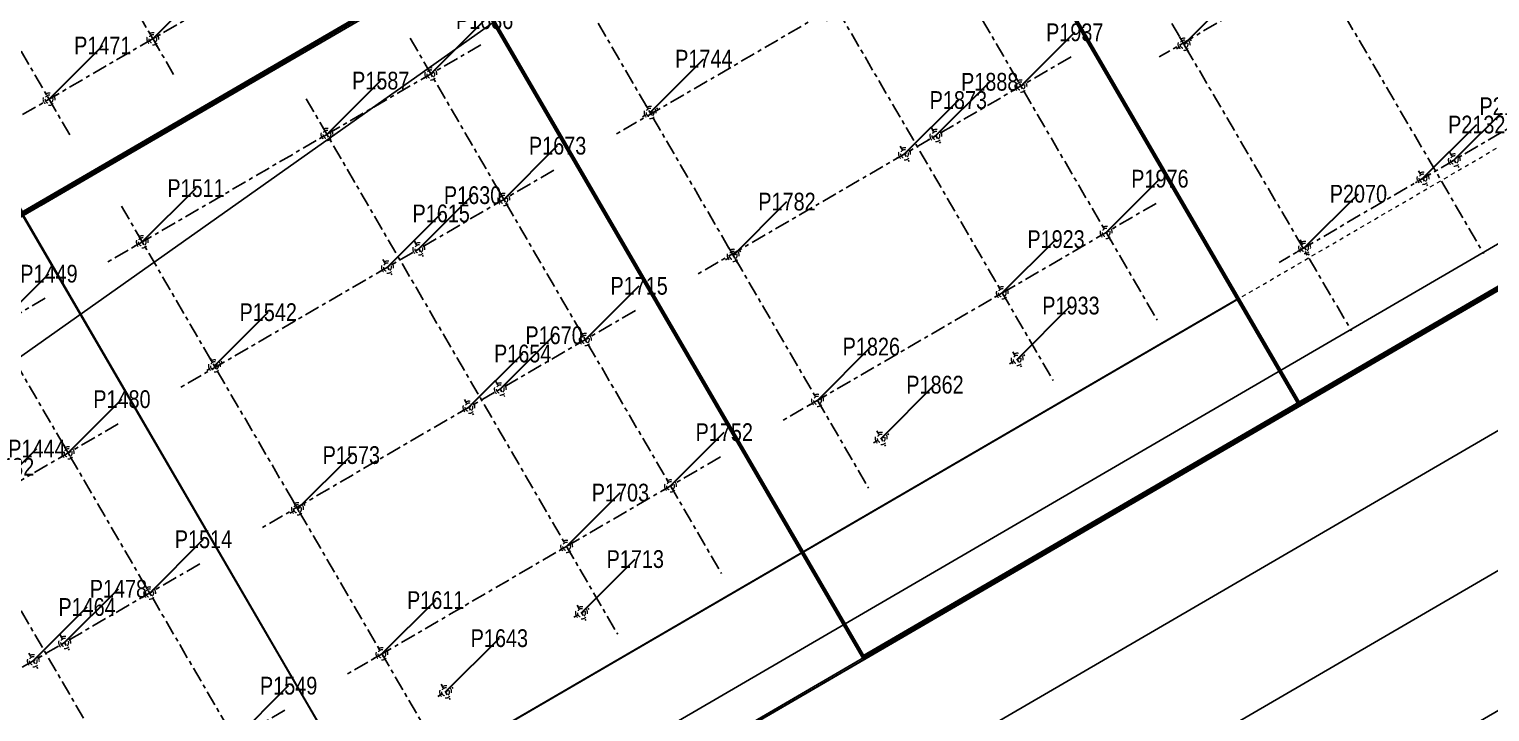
# Model space of a CAD drawing. Header units: millimetres. Extents: x 0 to 571985, y 0 to 2066666.
# Drawn here: x 568634.74 to 568670.96, y 2064330.87 to 2064347.8 of the extents above; entities that cross this region are included whole.
import ezdxf
from ezdxf.enums import TextEntityAlignment as Align
from ezdxf.xclip import XClip

# ---------------------------------------------------------------- set-up
doc = ezdxf.new("R2010")
doc.units = ezdxf.units.MM
for name, pattern in [('ACAD_ISO10W100', [18.5, 12, -3, 0.5, -3]), ('CENTER', [3, 1.5, -0.5, 0.5, -0.5]), ('CENTER2', [1.125, 0.75, -0.125, 0.125, -0.125]), ('HIDDEN', [0.75, 0.5, -0.25]), ('Xref Grid (A1)$0$CENTER2', [1.125, 0.75, -0.125, 0.125, -0.125])]:
    doc.linetypes.add(name, pattern=pattern)
for name, color, linetype in [('01.AXIS', 160, 'CENTER2'), ('BoThamCo', 94, 'Continuous'), ('CDC.01.AXIS', 160, 'CENTER2'), ('ChiaLo', 128, 'CENTER'), ('datOBt', 42, 'Continuous'), ('datoHonHop', 42, 'Continuous'), ('datOlienke', 42, 'Continuous'), ('LogDg', 7, 'Continuous'), ('loKBT', 42, 'Continuous'), ('LoLK', 6, 'Continuous'), ('RANHGIOI', 2, 'HIDDEN'), ('TimDg', 222, 'Continuous'), ('ViaHeS', 32, 'Continuous'), ('Xref Grid (A1)$0$01.AXIS', 160, 'Xref Grid (A1)$0$CENTER2')]:
    doc.layers.add(name, color=color, linetype=linetype)
for name, color, linetype, lineweight in [('A-NET THAY', 125, 'Continuous', 18), ('boDnv', 54, 'Continuous', 25), ('E- RANH GIOI', 1, 'CENTER', 13), ('E- THAY', 9, 'Continuous', 20), ('kata_text', 254, 'Continuous', 30), ('LD-THAY', 9, 'Continuous', 13)]:
    doc.layers.add(name, color=color, linetype=linetype, lineweight=lineweight)
doc.layers.add('KCS_Plotter', color=11, linetype='Continuous', plot=False)
doc.styles.add('kata_dim', font='vnrms.shx', dxfattribs={"width": 0.66, "oblique": 7})
doc.styles.add('kata_text', font='arial.ttf', dxfattribs={"width": 0.8})
doc.styles.add('rms', font='romans.shx', dxfattribs={"width": 0.7, "bigfont": 'vns.shx'})
doc.linetypes.add('ADL', pattern='A,0.125,-0.15,["++",rms,S=0.5,R=0,X=0,Y=-0.2245],-1.35,1.125', length=2.75)
doc.dimstyles.new('kata_dim_iso', dxfattribs={"dimtxt": 2.5, "dimasz": 1.5, "dimexe": 1.5, "dimexo": 2.5, "dimtad": 1, "dimdec": 0, "dimzin": 0, "dimdsep": 46, "dimtxsty": 'kata_dim', "dimblk": 'kata_block_ArchTick', "dimcen": 0.09, "dimdle": 1.2, "dimclrd": 8, "dimclre": 8, "dimclrt": 3, "dimadec": 0, "dimazin": 0, "dimtfac": 1, "dimtdec": 0, "dimtix": 1, "dimtofl": 0, "dimtmove": 0, "dimatfit": 3, "dimfxl": 3.75, "dimfxlon": 1, "dimtolj": 1, "dimtzin": 0, "dimarcsym": 0})

# ---------------------------------------------------------------- blocks, each defined once
blk = doc.blocks.new('NEN')
at = {"layer": 'boDnv', "color": 10, "linetype": 'ADL', "ltscale": 0.25}
for points in [[(9.135359026608057, -145.2125740915071), (3.992611098452471, -143.3445766749792), (-37.43428030260839, -28.80586730875075), (-34.86410555709153, -22.83283080765978), (-8.04750639386475, -11.14387365942821), (-2.559041563072242, -13.50553907058202), (37.28898644424044, -123.6789444207679), (34.9153011807939, -130.2138918824494)], [(79.62687340052798, -120.3978734593838), (85.35573884751648, -122.1077631192748), (98.44038573477883, -148.2693321285769), (96.58161735674366, -154.4970052819699), (27.1117276182631, -194.9143496286124), (21.96897969022393, -193.0463522120845), (11.82465383468661, -164.9989184890874), (14.19833909813315, -158.4639710285701)]]:
    blk.add_lwpolyline(points, close=True, dxfattribs=at)
blk.add_lwpolyline([(122.206887968001, -155.7853318839334), (32.17470769013744, -208.1657465659082), (29.80102242680732, -214.700694027124), (39.52373387815896, -241.5824315543287, 0.2565942734311474), (53.26225807424635, -253.6661094794981, -0.08517264572798773), (69.5366547225276, -260.336405075388, 0.2651954711207503), (88.3517745488789, -261.0980715572368, 0.0120879282705957), (129.9226126044523, -238.270446768729), (165.5297798255924, -217.58197688777), (130.9728518782649, -158.1056444591377)], format="xyb", close=True, dxfattribs=at)
at = {"layer": 'BoThamCo'}
blk.add_lwpolyline([(-54.31267545348965, -43.14741630642675), (-17.61476345011033, -144.6112562210765, 1), (-14.3234282459598, -143.4208308451343), (-51.02134024910629, -41.95699093048461, 1)], format="xyb", close=True, dxfattribs=at)
at = {"layer": 'ChiaLo', "ltscale": 5}
for points in [[(22.48262376349885, -138.6041112015955), (-21.83819383813534, -16.06416010949761)], [(-12.20696787384804, -101.495464917738), (25.40829160262365, -87.89060348737985)], [(-10.16623865929432, -107.1377538391389), (27.44902081717737, -93.53289240878075)], [(-8.1255094447406, -112.7800427605398), (29.48975003173109, -99.17518133018166)], [(-6.08478023018688, -118.4223316819407), (31.53047924628481, -104.8174702515826)], [(-4.044051015633158, -124.0646206033416), (33.57120846083853, -110.4597591729835)], [(-2.003321801079437, -129.7069095247425), (35.61193767539226, -116.1020480943844)], [(86.08819293766282, -161.7589738371316), (65.97300776024349, -127.1847157066222)], [(75.28373727202415, -168.0449692052789), (55.1685520944884, -133.4707110745367)], [(15.97437321080361, -179.4123524001334), (92.78416041773744, -134.7246808013879)], [(64.47928160626907, -174.3309645731933), (44.36409642873332, -139.7567064424511)]]:
    blk.add_lwpolyline(points, dxfattribs=at)
at = {"layer": 'datOBt'}
blk.add_lwpolyline([(79.49811875342857, -119.315852370346), (86.05649714812171, -121.2733260635287), (99.51182368712034, -148.1760355385486), (97.42663754918613, -155.1623055255041), (27.21014339686371, -196.0140217675362), (21.18775345175527, -193.8265124794561), (10.76099296950269, -164.9981923194136), (13.3821675570216, -157.7818867384922)], close=True, dxfattribs=at)
at = {"layer": 'datoHonHop', "linetype": 'ByBlock'}
blk.add_lwpolyline([(122.0621834809426, -154.7125903572887), (31.35853614902589, -207.4836622758303), (28.7373615616234, -214.6999678574502), (38.58335239125881, -241.9225530901458, 0.2565942734314264), (53.04495680821128, -254.6422140640207, -0.08517264572806575), (69.00638704153243, -261.1842353569809, 0.2651954711210331), (88.81177633244079, -261.9859895484988, 0.01208792827058047), (130.4249903697055, -239.1350950098131), (166.8968058320461, -217.9442473636009), (131.6293230104493, -157.2449706394691)], format="xyb", close=True, dxfattribs=at)
at = {"layer": 'datOlienke'}
blk.add_lwpolyline([(9.233774805208668, -146.3122462304309), (3.211384859983809, -144.1247369425837), (-38.50920975196641, -28.77398531138897), (-35.62631696776953, -22.0741981244646), (-8.050070708966814, -10.05412209359929), (-1.765962567180395, -12.75814977637492), (38.35264730942436, -123.6796705904417), (35.73147272190545, -130.8959761725273)], close=True, dxfattribs=at)
at = {"layer": 'LogDg'}
for points in [[(34.29627934622113, -348.7657205443829, -0.1246657798812408), (14.11354708799627, -339.7707537985407, 0.2629367667164581), (-5.331122650881298, -336.7708804975264, -0.0093448861816334), (-40.95930880331434, -349.4731436853763), (-145.8680723966099, -384.6800095464569, 0.4052568048599447), (-155.4559765766608, -403.2345153645147), (-146.5573141133646, -432.719750760356), (-158.0455204886384, -436.1868986212648), (-166.5718085390981, -407.9355056444183, 0.4232274080272537), (-185.7044202957768, -398.0488694803789), (-272.0773986236891, -427.0352168343961, 0.4065199173239304), (-277.1808489316609, -436.9641538935248), (-262.9472513485234, -483.3972716603894), (-271.5520452110795, -486.0349832554348), (-285.5926128193969, -440.2315716135781, 0.4219492915589893), (-295.7865738342516, -434.9918996153865), (-422.2600438954541, -477.4357750662602, 0.3468311455305138), (-427.6835616462631, -485.7262348234653), (-426.6624605812831, -497.249087563483, 0.1098508434369424), (-417.2095136656426, -527.045369184576), (-422.3983479177114, -530.0580090736039, -0.1098508434394714), (-432.6390404097037, -497.7787039845716), (-433.1943761169678, -491.5118888805155, 0.4849671442629072), (-443.7084045754746, -484.633739579469), (-484.1993264361518, -498.2222941075452, 0.367009995740145), (-492.2282128072111, -511.5103090975899), (-484.4021833750885, -560.0116658185143), (-490.3255680758739, -560.9674449162558), (-497.4328573270468, -516.9204381546006, 0.4575121343061496), (-512.8890439668903, -507.3876917762682), (-525.337411860819, -511.3137803694699, 0.375227047875502), (-533.5537957799388, -524.7953446214087, 0.0494446077986198), (-523.248268238618, -562.1180552095175), (-518.4038580228807, -576.5773649825715), (-525.5153387702303, -578.9599773285445), (-530.3067144589731, -564.6589618825819, -0.0442762420745262), (-540.2209701162064, -530.0359311103821, 0.4483491219588146), (-555.6135538989911, -520.8625440734904), (-568.8527564661345, -525.0380538604222), (-576.0715773432748, -502.1494878225494), (-552.3905954875518, -494.6807470584754, 0.3333358165575122), (-544.0028458365705, -482.9756999663077), (-545.8647843094077, -397.3050282343756, 0.120558977139746), (-569.9983498048969, -307.1979523275513), (-621.9793475940824, -219.7121832445264, 0.3349428730565918), (-635.3588319061091, -214.2393422403838), (-686.9309797416208, -227.8546354575083), (-689.8026436100481, -216.9773174913134), (-647.9573339804774, -205.9299559935462, 0.4981914510303347), (-640.7040659333579, -188.1978519575205), (-654.3784512504935, -165.183401154587, -0.1449785006445813), (-668.8526898410637, -108.0611985353753), (-659.8453048655065, 118.2304685944691, 0.4280877767542854), (-671.9240427541081, 130.7074180594645), (-689.2219819126185, 130.5802273314912), (-689.3047002640087, 141.8299232246354), (-670.3440260862699, 141.9693399455864, 0.4004741393392213), (-658.4417540146969, 153.4917417173274), (-657.8282681736164, 168.9042875436135), (-656.0597735294141, 189.3737533113454), (-648.587609265931, 188.7281828494743), (-650.3411241833819, 168.4321001374628), (-650.8885904261842, 154.6781583337579, 0.4253445715659649), (-638.9212427333696, 142.2009068296757), (-621.6126933796331, 142.3281755745411, 0.4026509643918764), (-609.707179718418, 153.940497081494), (-609.3868622465525, 163.8585706413724, -0.0198665913619288), (-608.2266326659592, 179.9420845555142), (-606.8004730622051, 192.6519990905654), (-600.8378922767006, 191.9829472396523), (-602.2640518801054, 179.273032707395, 0.0198665913736632), (-603.3899889622116, 163.6648935673293), (-603.6762275611982, 154.8020130237564, 0.425871475322759), (-591.5942480823724, 142.4149832946714), (-548.3623351545539, 142.7328650054988), (-548.2796168022323, 131.4831691095605), (-592.8866742029786, 131.1551760395523, 0.4017886036268251), (-604.7909849073039, 119.5784634037409), (-607.7538210147759, 35.57125063450076, -0.0059835578369214), (-607.9831587348599, 30.71819142554887, 0.4624623566101164), (-599.1770736501785, 22.28710818546824), (-555.3773518754169, 26.8008734814357), (-554.7622814135393, 20.83248271560296), (-603.2421368046198, 15.83640785655007, 0.3556126631572654), (-610.3809183033882, 8.688677939586341), (-613.7935364348814, -24.83777977363206, 0.4753476817702466), (-605.0145670375787, -33.60575856361538), (-508.267539359862, -23.63552683126181, 0.01607196613374), (-476.8057064540917, -19.36752837034874, 0.3739200414703855), (-470.1383224737365, -11.25904120551422), (-470.7045836194884, 9.3479020036757), (-464.7068476536078, 9.512714649550617), (-464.2352970461361, -7.647595000453293, 0.461916293586825), (-454.7466747702565, -15.28755263634957), (-421.5812160966452, -8.993303748546168, 0.0205674290828889), (-382.014764922671, 0.2159196452703327), (-299.7637433090713, 22.96281221555546, 0.4150041201205401), (-292.7982491637813, 35.29251482058316), (-296.9693465661258, 50.21799815748818), (-285.4121637544595, 53.44778536865488), (-281.2178257950582, 38.43914009141736, 0.4134234463224298), (-268.9213485846994, 31.49241617135704), (-169.9684402433923, 58.85829116543755, 0.4277016234696195), (-164.4960537843872, 69.0522719186265), (-169.6234711797442, 84.75361699960195), (-163.9198864111677, 86.61617460963316), (-158.4792555337772, 69.95569697231986, 0.4008529283221588), (-148.7420826226007, 64.72853650641628), (-123.8969600369455, 71.59956769063137, 0.437327107829602), (-113.7947357149096, 91.17323218542151), (-114.4623362950515, 93.01311536249705), (-128.5505432080245, 136.1544828796759), (-105.7362041493179, 143.6047133123502), (-91.76882965897676, 100.8333627805114), (-90.90998701797798, 98.46642336063087, 0.4297542289755008), (-70.9566198461689, 89.77177607244812, 0.0010786648149026), (-63.93359856237657, 92.7659228274133, 0.0014744002071299), (-62.34210456162691, 93.45405392465182), (-47.53430226258934, 99.90855494141579, 0.3865360149271803), (-43.12613018171396, 109.7255658265203), (-48.30147215083707, 125.5736670994665), (-42.59788739378564, 127.436224706471), (-38.07614002469927, 113.5895821715239, 0.4424435993488592), (-27.27475273516029, 108.7393915755674), (111.6174999594223, 169.2804609455634, 0.4142135623479493), (115.7544930960285, 179.8106692906003), (109.3612778938841, 194.4778707604855), (114.8614784494275, 196.8753264623228), (121.2546936593717, 182.208124975441, 0.4142135623999442), (131.7849020048743, 178.0711318387184), (252.9700206073467, 230.8939245406073), (276.8715140144341, 241.3122303965501), (291.5789559965488, 249.056852357462, 0.4198373500683886), (295.2671894438099, 261.3654298323672), (290.9500380031532, 269.1961866004858), (301.4588235805277, 274.9897542137187), (306.0577889792621, 266.6478232163936, 0.4087170928909804), (318.1356007927097, 263.0311074645724), (326.5464246325428, 267.46393470373), (332.1477299416438, 256.8363087414764), (324.2328080678126, 252.6557133654132, 0.4194662506733147), (320.5546221035765, 240.3524347804487), (397.0924474310596, 101.5226758436766, 0.4336425714191151), (408.4134911808651, 98.64864840358496), (440.7865088158287, 119.3860591554549), (444.0228988390882, 114.3337547695264), (410.4277472221293, 92.81347308959812, 0.3950478591356143), (407.7370768684195, 82.21468883147463), (451.0561694777571, 3.639433299656957, -0.0055762461036101), (472.2193723085802, -35.78139715944417, 0.4220170457770137), (490.0658942151349, -41.11815114459023), (502.9949658159167, -33.91820207051933), (514.6716208813014, -54.88617113046348), (500.2954070724081, -62.89200561633334, 0.4041933322591431), (495.0522026685067, -80.18092904845253), (502.5021754556801, -94.71098336251453), (491.8239669348113, -100.1860050775576), (485.0945875765756, -87.06136014754884, 0.4245561171500276), (467.1920202277834, -81.64036487252451), (316.1644024878042, -165.9130056535359), (307.2109560912941, -171.1151354645845, 0.3960005967415532), (304.0749832683941, -181.6108752004802), (326.1471909089014, -225.7422597403638), (318.0978215954965, -229.7681327713653), (296.726359265158, -187.0378251534421, 0.4326641440641966), (285.5523421983235, -183.6991930285003), (178.0715809733374, -246.1476455426309, 0.3897719342424495), (174.8600444270996, -256.4881370894145), (194.0999455555575, -297.1258275085129), (188.6770265548257, -299.6933067212813), (170.2313283190597, -260.7330974426586, 0.4390850403021555), (158.9817475291202, -257.239217129536), (145.4963118317537, -265.0745225476567, -0.0134524192283531), (97.70133368717507, -291.150503329467, 0.262925858503226), (86.85306584485807, -307.5633501864504, -0.1620678458419849), (76.01520611695014, -333.8417583054397, 0.2703228810245677), (72.31826137693133, -353.6529180854559), (79.98090749850962, -375.0735400244594), (57.38291990023572, -383.1573567553423), (49.72034179442562, -361.7369249525946, 0.2703245738334852), (34.29627934622113, -348.7657205443829)], [(-54.54777082498185, -43.23244669032283), (-17.84985882195178, -144.6962866047397, 0.9999999999353631), (-14.0883328744676, -143.3358004607726), (-50.78624487749767, -41.87196054635569, 1.000000000064636), (-54.54777082521468, -43.23244669032283)], [(49.53637964907102, -260.0654923813418, -0.2699449570361327), (34.09481406200211, -247.1532176176552), (22.99926209100522, -216.4757962685544, -0.3624568435240875), (26.49927695083898, -206.8399723563343), (119.6846709583187, -152.6250287145376, -0.414383604057916), (136.0950054051355, -156.9687729713041), (142.2222439397592, -167.5144347986206, 0.4142135623498612), (153.1584519909229, -170.4125986055005), (250.593018430518, -113.8011843743734, -0.4326641440509916), (261.7670354971197, -117.139816499548), (278.7985161260003, -151.1927229035646, -0.3960005967106472), (275.6625433031004, -161.688462638529), (133.4392683813348, -244.3230041975621, -0.0129992497524106), (88.37141476594843, -268.964142621262, -0.2781172685846299), (67.76741669920739, -267.5573573294096, 0.1108475370652029), (49.53637952602003, -260.0654931012541)]]:
    blk.add_lwpolyline(points, format="xyb", dxfattribs=at)
for points in [[(57.28283158643171, -121.8282595784403), (75.89290037879255, -111.0009851814248, 0.3958327165010153), (79.02485828811768, -100.5075797494501), (28.34779937355779, 0.816619930556044, 0.3988576539234688), (17.99619682424236, 4.571666865609586), (10.65679957403336, 1.372532648732886, 0.3955878952127774), (6.330355282989331, -8.682040378451347), (45.73674265597947, -117.634380237665, 0.467936404355073)], [(-9.551515261409804, -7.434165647719055), (-39.86628524912521, -20.64283095952123, 0.3956287128494158), (-44.19376489915885, -30.69785519642755), (-2.58249322057236, -145.7463464725297, 0.4679364043365623), (8.963595709647052, -149.9402258126065), (37.95513723837212, -133.0730460705236, 0.3624568435447342), (41.45515209855512, -123.4372221585363), (1.167108879424632, -12.04724531271495, 0.4330458965175016)], [(-107.6090497013647, -46.47292271349579), (-76.57646062993445, -35.24891203036532, -0.4142135623706253), (-66.33243644866161, -40.0509916394949), (-23.72730616375338, -157.8473425095435, -0.4210431921595205), (-28.70510270516388, -168.1526193243917), (-59.99882489489391, -178.6546388093848, -0.4074167562561199), (-70.06713214400224, -173.791306566447), (-112.4111293100286, -56.71694689546712, -0.4142135623727668)], [(102.331932720379, -147.107968846336), (88.88554362382274, -120.2231289804913, 0.4328364540872843), (77.70751164329704, -116.8868311594706), (8.522908357786946, -157.1381968227215, 0.3624568435590229), (5.022893498302437, -166.7740207344759), (15.393875379581, -195.448122005444, 0.4679364043419005), (26.93996431014966, -199.6420013445895), (99.19997481105383, -157.6013742785435, 0.3958327164936001)]]:
    blk.add_lwpolyline(points, format="xyb", close=True, dxfattribs=at)
at = {"layer": 'loKBT'}
for points in [[(55.16855209437199, -133.470711074071), (44.36409642850049, -139.7567064422183), (54.42168901767582, -157.0438355077058), (65.2261446834309, -150.7578401397914)], [(92.78416041773744, -134.7246808020864), (76.03060034918599, -144.4718447721098), (86.08819293789566, -161.7589738373645), (97.42663754930254, -155.1623055266682), (99.51182368712034, -148.1760355390143)], [(76.03060034895316, -144.4718447723426), (65.22614468331449, -150.757840140257), (75.28373727202415, -168.0449692055117), (86.08819293777924, -161.7589738373645)], [(65.22614468331449, -150.7578401400242), (54.42168901744299, -157.0438355077058), (64.4792816065019, -174.330964573659), (75.28373727214057, -168.0449692059774)], [(54.42168901767582, -157.0438355079386), (43.61723335157149, -163.3298308758531), (53.67482594086323, -180.6169599413406), (64.4792816065019, -174.3309645734262)]]:
    blk.add_lwpolyline(points, close=True, dxfattribs=at)
at = {"layer": 'LoLK'}
for points in [[(27.44902081729379, -93.53289240878075), (25.40829160285648, -87.89060348761268), (6.600661864154972, -94.69303420255892), (8.641391078825109, -100.3353231244255)], [(4.559932650066912, -89.05074528115802), (-14.24769708805252, -95.8531759956386), (-12.2069678734988, -101.495464917738), (6.600661864504218, -94.69303420255892)], [(6.600661864387803, -94.69303420302458), (-12.20696787361521, -101.4954649175052), (-10.16623865906149, -107.1377538393717), (8.64139107905794, -100.3353231244255)], [(8.64139107929077, -100.3353231246583), (-10.16623865882866, -107.1377538393717), (-8.125509444624186, -112.780042760307), (10.68212029337883, -105.9776120451279)], [(10.68212029326241, -105.9776120451279), (-8.125509444624186, -112.780042760307), (-6.084780230070464, -118.4223316817079), (12.72284950781614, -111.619900966296)], [(14.76357872260269, -117.262189888861), (12.72284950769972, -111.6199009665288), (-6.084780230070464, -118.4223316812422), (-4.044051015283912, -124.0646206033416)]]:
    blk.add_lwpolyline(points, close=True, dxfattribs=at)
at = {"layer": 'RANHGIOI', "color": 1, "ltscale": 9, "const_width": 1}
blk.add_lwpolyline([(460.0002608364448, -51.29896371345967, 0.006594107435328542), (435.2929911182728, -5.050918132066727), (303.0784757988295, 234.7691866031382), (284.6716201863019, 225.0765331583098), (-55.99284061836079, 76.58595611830242), (-56.83866986131761, 76.22319068433717, -0.005137433380439285), (-90.74293923540972, 62.09280168754049), (-377.2168801384978, -17.13286422030069, -0.02056742908652707), (-418.2250238711713, -26.67764636431821), (-463.4433179846965, -35.25932166492566, -0.02121833569223638), (-506.4223279642174, -41.54069912619889), (-623.6381061704597, -53.62033091927879), (-626.4644317809725, -70.88383709453046, 0.1285739781783505), (-620.4203359626699, -135.3604905081447), (-615.5047763336916, -148.8597172754817, 0.03940831777614574), (-607.1434446739731, -167.1883905101568), (-594.1724651155528, -190.5545449126512), (-547.5695588345407, -259.4930148159619, -0.1198699787172983), (-522.7037935878616, -326.3974992926233), (-507.9167651556199, -451.947036530124), (-504.4749816826079, -473.2772870000917), (-499.2712628248846, -471.6360870120116), (-50.47988043015357, -321.0239030651283, 0.05068378633206799), (130.4249903328018, -239.1350950314663), (301.3185663222102, -139.8425403106958)], format="xyb", close=True, dxfattribs=at)
at = {"layer": 'RANHGIOI', "color": 5, "ltscale": 20, "const_width": 3}
blk.add_lwpolyline([(77.12641439645085, -402.7222436082084), (-90.74293923878577, 62.0928016861435)], dxfattribs=at)
at = {"layer": 'TimDg', "linetype": 'ACAD_ISO10W100', "ltscale": 0.75}
for points in [[(80.71024811756797, -412.7407079888508), (34.27783704386093, -282.9407527891453), (-103.1383642241126, 96.99300055368803), (-128.2290925632697, 173.8266486825887)], [(26.36317523813341, 11.49131639534608), (109.6341982644517, -155.0015690522268)], [(47.398640731466, -131.0496383272111), (0, 0)], [(9.14898940443527, -213.4635200267658), (246.061904402799, -75.62839604145847)]]:
    blk.add_lwpolyline(points, dxfattribs=at)
blk.add_lwpolyline([(-358.6332583188778, -282.0393179897219), (-15.31849009322468, -166.8245677698869, 0.05082929117719046), (-9.77680878690444, -164.3141193853226), (222.7352653577691, -29.03938956279308)], format="xyb", dxfattribs=at)
at = {"layer": 'ViaHeS', "elevation": 3.0256135e-09}
blk.add_lwpolyline([(-483.3620332233841, -504.2701624135952), (-441.2102577695623, -490.1242335743736), (-436.0287204216002, -493.5139321684837), (-435.6273303239141, -498.0435121944174, 0.109850843434408), (-424.9927650438622, -531.5643290185835), (-414.6150965393754, -525.5390492395964, -0.1098508434386373), (-423.6741706669563, -496.9842793527059), (-424.3422501670429, -489.4451806664001), (-420.0009567659581, -483.006496314425), (-295.2485857934225, -441.1402132653166), (-289.0430001314962, -444.329869708512), (-275.8544421459083, -487.3538390544709), (-258.6448544141604, -482.0784158613533), (-271.9723939823452, -438.6010581026785), (-268.6975989835337, -432.2298324676231), (-181.633558977861, -403.0115682075266), (-172.9747895961627, -407.4859234914184), (-163.7896236754023, -437.9204725525342), (-140.8132109228754, -430.9861768295523), (-150.2111657873029, -399.8465631455183), (-145.5974022439914, -390.9180109926965), (-39.02623859152663, -355.1532518335152, 0.00854505725447), (-6.235198536654934, -343.5215795903932, -0.2491929108017262), (12.37514242075849, -345.9636118854396, 0.099750363567013), (30.77203662553802, -354.1806715594139, -0.2569490066293848), (45.21490332507528, -366.956843848573), (51.73317088955082, -385.1784011244308), (85.63032036134973, -373.0526159026194), (79.11205279477872, -354.8310586204752, -0.2569490066569858), (82.1742195134284, -335.7929363835137, 0.1369182594034541), (92.60684876306914, -310.4380371225998, -0.2491929108081194), (103.3078007012373, -295.0173387336545, 0.0126585462628185), (148.5105784242041, -270.2624119943939), (162.15726042795, -262.3334192754701), (168.6200676443987, -264.3406296176836), (185.9655670531793, -300.9770463276654), (196.8114050602308, -295.8420879004989), (179.0327040727716, -258.2906814764719), (181.2163792680949, -251.2596934826579), (287.3839344523149, -189.5742397063877), (293.9437717862893, -191.5342227204237), (314.0731369409477, -231.7810692854691), (330.171875567059, -223.7293232234661), (309.5379664294887, -182.4736865595914), (311.6246115069371, -175.4899258934893), (319.1335584316403, -171.1270789045375), (408.2768159890547, -121.3855956254993), (412.2735879534157, -122.5890857535414), (434.351015069522, -165.3212618844118), (442.3469141505193, -161.190209006425), (420.1368979751132, -118.2013988476247), (421.3796346874442, -114.0742895884905), (470.3345627395902, -86.75768930045888), (479.6410855299328, -89.57575528440066), (486.4848626742605, -102.9235159354284), (507.8412797158817, -91.97347250441089), (500.4991151208524, -77.65368189639412), (503.4210100959754, -68.01903586438857), (517.5907846476184, -60.1281633945182), (500.0758020498324, -28.67620980646461), (486.9708213876002, -35.97411922272295), (477.6245228354819, -33.16990212630481, 0.0055997125078593), (456.3105622666189, 6.536217105574906), (412.3241539625451, 86.32189737656154), (414.1204211127479, 93.39754972048104), (444.8319963462418, 113.070678670425), (439.9774113084422, 120.6491352545563), (409.7657999792136, 101.2962716855109), (403.1415598185267, 102.9779406564776), (327.7140408960404, 239.7937467296142), (330.524095126777, 249.1931857024319), (334.9452649843879, 251.5284109555651), (323.7489594034851, 272.7717000273988), (318.9262763896259, 270.2298981174827), (309.354146250058, 273.0962313036434), (306.7132163690403, 277.8865380196366), (285.6956452141749, 266.2994027936365), (288.1096317195334, 261.9207421364263), (285.2954558983911, 252.5291183104273), (274.2714786301367, 246.7241294796113), (129.387446300243, 183.5713324004319), (122.806066084886, 186.1569531115238), (117.6115787288873, 198.0740543145221), (106.6111776171019, 193.279142908752), (111.8056649733335, 181.3620417055208), (109.2200442629401, 174.7806614914443), (26.32963867485523, 138.6499652387574), (-29.86861365940422, 114.1539820104372), (-36.00424546236172, 116.9090895606205), (-39.7460950112436, 128.3675035105553), (-51.15326453826856, 124.6423882937524), (-47.05490884417668, 112.0922695787158), (-50.08627796731889, 105.3414025222883), (-75.92142146243714, 94.08024731860496), (-84.51130598667078, 97.93739788956009), (-100.0326193857472, 145.4672709214501), (-134.2541279683355, 134.2919252736028), (-118.656749298214, 86.5291226846166), (-123.2305147061124, 78.00909638730809), (-150.2580362723675, 70.53451288049109), (-156.6292742433725, 73.9547544172965), (-161.0680940333987, 87.54745341138914), (-172.475263561355, 83.82233819551766), (-168.2072874873411, 70.75280241155997), (-171.4742627786472, 64.66706934245303), (-269.5464331691619, 37.54476641560905), (-275.7112844719086, 41.0275134886615), (-279.6335723458324, 55.06267897458747), (-302.7479379716096, 48.60310455155559), (-298.8430805155076, 34.6303105186671), (-302.3164424751885, 28.48207191447727), (-383.6140598179772, 5.998847609618679, -0.0205674290908518), (-422.6999468225986, -3.098522873595357), (-456.2462867791764, -9.465056655462831), (-461.2959480455611, -5.399218957638368), (-461.7079796614125, 9.595120972488075), (-473.7034516056301, 9.26549568050541), (-473.2389899555128, -7.636838016333058), (-478.0281851240434, -13.48889106768183, -0.0159549027963659), (-508.882609821856, -17.66713606542908), (-606.1469419619534, -27.69067843141966), (-610.6142731602304, -23.22893999540247), (-607.4904218798038, 7.460596256423742), (-602.0104351359187, 12.94745212956332), (-554.4547461826587, 17.84828733373433), (-555.6848871065304, 29.78506886353716), (-600.447817846085, 25.17204039962962), (-605.0434380876832, 29.64516986953095, 0.0070725003907776), (-604.7556851111585, 35.4655099036172), (-601.9119857639307, 116.094760932494), (-594.6654465801548, 123.1418805704452), (-548.2207948626019, 123.4833853635937), (-548.4211570940679, 150.7326487505343), (-593.4199406642001, 150.4017753445078), (-600.492644500453, 157.3495761635713, -0.0278861091632581), (-599.2827614871785, 178.93850678741), (-597.8566018843558, 191.648421314545), (-609.7817634547828, 192.9865250163712), (-611.2079230585368, 180.2766104815528, 0.0198665913619367), (-612.3852988891304, 163.9554091696627), (-612.5973578620469, 157.3893717874307), (-619.8231252048863, 150.341550424695), (-639.3164995118277, 150.1982167905662), (-646.9981006933376, 158.133064838592), (-646.5975521883229, 168.1960064345039), (-644.8515271343058, 188.405397617491), (-659.7958556610392, 189.6965385423973), (-661.5718401687918, 169.1403812463395), (-662.0143738116603, 158.0226510665379), (-670.3323401218513, 149.9701591404155), (-689.363526004483, 149.8302239514887), (-689.1631561716786, 122.5799266046379), (-671.4173957791645, 122.7104101364966), (-663.7357945976546, 114.7755620887037), (-672.5997226472246, -107.9120504586026, 0.1449785005980277), (-657.6023188105319, -167.0989109976217), (-644.6868830857566, -188.8360240876209), (-648.3354437547969, -197.7556802954059), (-691.844715703628, -209.2423357914668), (-684.8889076525811, -235.589617139427), (-633.8603068724042, -222.1178229362704), (-622.0389041820308, -226.9533349685371), (-573.255391974817, -309.057628184557, -0.1204742280587071), (-549.6138989619212, -397.3865102704149), (-547.8422683648532, -478.9019769974984), (-555.2979764038464, -489.3063664135989), (-577.8762859565904, -496.4273355512414), (-567.048047964694, -530.7602057764307), (-552.742667245795, -526.2484342304524), (-543.7132454941748, -531.7187239136547, 0.0429791116498048), (-533.8363038351526, -565.9283220085781), (-529.0710791434394, -580.1512835014146), (-514.8481176502537, -575.3860588103998), (-519.7194254132919, -560.8464668253437, -0.045575623263717), (-529.315479435958, -527.1663496145047), (-523.005437202286, -516.869638312608), (-508.2465236159042, -512.214827113552), (-500.4556036654394, -517.0199492094107), (-493.2872604264412, -561.4453344654758), (-481.4404910246376, -559.5337762695272), (-488.8832240711199, -513.4078763325233), (-483.3620332233841, -504.2701624135952)], format="xyb", dxfattribs=at)
at = {"layer": 'ViaHeS'}
for points in [[(9.233774805208668, -146.3122462304309), (3.211384859983809, -144.1247369425837), (-38.50920975196641, -28.77398531138897), (-35.62631696776953, -22.0741981244646), (-8.050070708966814, -10.05412209359929), (-1.765962567180395, -12.75814977637492), (38.35264730942436, -123.6796705904417), (35.73147272190545, -130.8959761725273)], [(79.49811875342857, -119.315852370346), (86.05649714812171, -121.2733260635287), (99.51182368712034, -148.1760355385486), (97.42663754918613, -155.1623055255041), (27.21014339686371, -196.0140217675362), (21.18775345175527, -193.8265124794561), (10.76099296950269, -164.9981923194136), (13.3821675570216, -157.7818867384922)]]:
    blk.add_lwpolyline(points, close=True, dxfattribs=at)
blk.add_lwpolyline([(271.2488674473716, -157.3136313336436), (273.3355125248199, -150.3298706654459), (257.6398582481779, -118.947828333592), (251.0800209137378, -116.9878453186247), (144.2898063960019, -179.035076510394), (131.6293230103329, -157.2449706394691), (122.0621834805934, -154.7125903563574), (31.35853614902589, -207.4836622753646), (28.7373615616234, -214.6999678576831), (38.5833523911424, -241.9225530894473, 0.2565942734314264), (53.04495680809487, -254.642214063555, -0.0851726457280658), (69.00638704141602, -261.1842353562824, 0.2651954711210331), (88.81177633232437, -261.9859895484988, 0.0120879282705805), (130.4249903695891, -239.1350950095803)], format="xyb", close=True, dxfattribs=at)
blk = doc.blocks.new('NEN I02')
at = {"layer": 'datOlienke'}
blk.add_lwpolyline([(4.10543775325641, 4.919324992923066), (-6.984919309616089e-10, 0), (-122.6637840473559, 4.656612873077393e-10), (-127.9836059629451, 4.989760910626501), (-129.907787705306, 35.01023909030482), (-125.2276096204296, 40.00000000046566), (-7.2738617437426, 40.00000000046566), (-1.37929949676618, 35.08067500730976)], close=True, dxfattribs=at)
at = {"layer": 'LoLK'}
for points in [[(-39.33189202356152, 40.00000000046566), (-45.33189202332869, 40.00000000046566), (-45.33189202379435, 20), (-39.33189202332869, 20)], [(-51.33189202356152, 20.00000000046566), (-51.33189202426001, 6.984919309616089e-10), (-45.33189202356152, 4.656612873077393e-10), (-45.33189202356152, 20.00000000046566)], [(-45.33189202309586, 20), (-45.33189202379435, 4.656612873077393e-10), (-39.33189202332869, 2.328306436538696e-10), (-39.33189202309586, 20)], [(-39.33189202286303, 20.00000000023283), (-39.33189202332869, 4.656612873077393e-10), (-33.33189202402718, 2.328306436538696e-10), (-33.33189202379435, 20.00000000023283)], [(-33.33189202402718, 20), (-33.33189202402718, 2.328306436538696e-10), (-27.33189202402718, 4.656612873077393e-10), (-27.33189202426001, 20)], [(-21.33189202309586, 20), (-27.33189202402718, 20), (-27.33189202449284, 4.656612873077393e-10), (-21.33189202379435, 4.656612873077393e-10)], [(-21.33189202332869, 20), (-21.33189202379435, 4.656612873077393e-10), (-15.33189202426001, 2.328306436538696e-10), (-15.33189202426001, 20)]]:
    blk.add_lwpolyline(points, close=True, dxfattribs=at)
blk = doc.blocks.new('A$C758D662A')
at = {"linetype": 'HIDDEN', "ltscale": 500}
for radius in [300, 200]:
    blk.add_circle((2.328306436538696e-10, 0), radius, dxfattribs=at)
at = {"layer": 'CDC.01.AXIS', "ltscale": 200}
for p, q in [((437.2546297444496, 0), (-437.2546297444496, 0)), ((2.328306436538696e-10, 437.2546297444496), (2.328306436538696e-10, -437.2546297444496))]:
    blk.add_line(p, q, dxfattribs=at)
blk = doc.blocks.new('pile Plan')
at = {"xscale": 0.5, "yscale": 0.5, "zscale": 0.5}
for p in [(339.9999999998836, 14779), (5440.000004012021, 14779), (339.9999999998836, 9629.999999999985), (5440.000004012021, 9629.999999999993), (339.9999999998836, 8729.999999999985), (5440.000004012021, 8729.999999999993), (339.9999999998836, 5039.999999999999), (5440.000004012021, 5039.999999999999), (339.9999999998836, 4139.999999999999), (5440.000004012021, 4139.999999999999), (339.9999999998836, -0.9999999999967955), (5440.000004012021, -0.9999999999967955)]:
    blk.add_blockref('A$C758D662A', p, dxfattribs=at)
blk = doc.blocks.new('A5 - 2')
at = {"layer": 'Xref Grid (A1)$0$01.AXIS', "ltscale": 500}
for p, q in [((0.1099999962461879, -1.085914303857862), (0.1099999962461879, -18.43435175336344)), ((5.890000000261352, -1.085914303857862), (5.890000000261352, -18.43435175336344)), ((0.1099999962607399, -7.620003999400069), (5.890000000261352, -7.620003999403707)), ((0.1099999962607399, -12.38999999939915), (5.890000000261352, -12.38999999940279)), ((0.1099999962607399, -16.88999999940279), (5.890000000261352, -16.88999999940643))]:
    blk.add_line(p, q, dxfattribs=at)
at = {"xscale": 0.001, "yscale": 0.001, "zscale": 0.001}
blk.add_blockref('pile Plan', (0.1099999962461879, -16.88999999940279), dxfattribs=at)
blk = doc.blocks.new('A1 - 2')
at = {"layer": 'Xref Grid (A1)$0$01.AXIS', "ltscale": 500}
for p, q in [((0.1099999963626033, -1.085914304556354), (0.1099999963626033, -18.43435175406194)), ((5.890000000377768, -1.085914304556354), (5.890000000377768, -18.43435175406194)), ((0.1099999963771552, -2.110000000102445), (5.890000000377768, -2.110000000098808)), ((0.1099999963771552, -7.620004000098561), (5.890000000377768, -7.620004000102199)), ((0.1099999963771552, -12.39000000009764), (5.890000000377768, -12.39000000010128)), ((0.1099999963771552, -16.89000000010128), (5.890000000377768, -16.89000000010492))]:
    blk.add_line(p, q, dxfattribs=at)
at = {"xscale": 0.001, "yscale": 0.001, "zscale": 0.001}
blk.add_blockref('pile Plan', (0.1099999963626033, -16.89000000010128), dxfattribs=at)
blk = doc.blocks.new('MB TANG 2 BT1')
at = {"layer": '01.AXIS', "ltscale": 500}
for p, q in [((7195671.80182457, 840351.0049798489), (7195671.801824808, 824990.1787683964)), ((7200971.801824808, 840351.0049798489), (7200971.80182457, 824990.1787683964)), ((7203951.801825762, 840351.0049798489), (7203951.801825523, 824990.1787686348)), ((7205387.831253052, 839326.9192843437), (7194642.719017982, 839326.9192843437)), ((7205387.831253052, 835726.9192843437), (7194642.719018221, 835726.9192843437)), ((7205387.831253052, 831706.9192843437), (7194642.719018221, 831706.9192845821)), ((7205387.83125329, 827506.9192843437), (7194642.719017982, 827506.9192843437))]:
    blk.add_line(p, q, dxfattribs=at)
at = {"extrusion": (0, -2.117582368135751e-22, -1), "xscale": 0.5, "yscale": 0.5, "zscale": -0.5}
for p in [(-7195671.801825047, 839326.9192852974), (-7203951.801826, 839326.919285059), (-7195671.801825047, 835766.919285059), (-7203951.801826, 835726.9192852974), (-7195671.801825047, 831666.9192852974), (-7203951.801826, 831706.9192852974), (-7195671.801825047, 827506.9192852974), (-7203951.801826, 827506.919285059), (-7196561.801825047, 825896.9250159264), (-7200461.621769428, 825896.91355443)]:
    blk.add_blockref('A$C758D662A', p, dxfattribs=at)
at = {"extrusion": (0, 0, -1), "xscale": 0.4999999999999999, "yscale": 0.4999999999999999, "zscale": -0.5, "rotation": 90}
for p in [(-7200971.801825047, 839326.9192852974), (-7200611.801825047, 835726.9192852974), (-7201511.801825047, 835726.9192852974), (-7200611.801825285, 831706.9192852974), (-7201511.801825047, 831706.919285059), (-7200971.801825047, 827506.919285059)]:
    blk.add_blockref('A$C758D662A', p, dxfattribs=at)
blk = doc.blocks.new('MB TANG 2 BT2')
at = {"layer": '01.AXIS', "ltscale": 500}
for p, q in [((7078097.814944535, 744451.7793517873), (7078097.814944535, 726846.6393712068)), ((7081897.814944535, 744451.7793517873), (7081897.814944535, 726846.6393712068)), ((7088510.579181704, 735119.9884326607), (7077407.995545128, 735119.9884326607)), ((7088510.579181704, 729219.9884326607), (7077407.995545128, 729219.9884326607))]:
    blk.add_line(p, q, dxfattribs=at)
at = {"xscale": -0.5, "yscale": 0.5, "zscale": 0.5}
for p in [(7078097.814944535, 735079.9884326607), (7078137.814944535, 729219.9884326607)]:
    blk.add_blockref('A$C758D662A', p, dxfattribs=at)
at = {"xscale": -0.5, "yscale": 0.5, "zscale": 0.5, "rotation": 270}
for p in [(7081537.814944535, 729219.9884326607), (7082437.814944535, 729219.9884326607)]:
    blk.add_blockref('A$C758D662A', p, dxfattribs=at)
blk = doc.blocks.new('NENBT3')
at = {"layer": 'loKBT'}
for points in [[(-25.95777325192466, 42.97963588661514), (-38.45776940044016, 42.96982314274646), (-38.44206901011057, 22.96982930484228), (-25.94207286182791, 22.97964204847813)], [(-38.44206901011057, 22.96982930460945), (-50.9420651588589, 22.96001656074077), (-50.92636476852931, 2.960022722836584), (-38.42636862024665, 2.969835466938093)], [(-25.94207286182791, 22.9796420482453), (-38.4420690103434, 22.96982930507511), (-38.42636862024665, 2.969835466705263), (-25.92637247219682, 2.979648210341111)], [(-13.44207671377808, 22.98945479188114), (-25.94207286206074, 22.9796420482453), (-25.92637247196399, 2.979648210573941), (-13.42637632368132, 2.989460954908282)], [(5.940615279832855, 23.00467058736831), (-13.44207671354525, 22.98945479211397), (-13.42637632344849, 2.989460954675451), (-0.3085924799088389, 2.99975867383182), (5.003085568314418, 7.993959899526089)]]:
    blk.add_lwpolyline(points, close=True, dxfattribs=at)
blk = doc.blocks.new('kata_block_ArchTick')
at = {"color": 8}
blk.add_line((1, 0), (-1, 0), dxfattribs=at)
at = {"color": 8, "const_width": 0.15}
blk.add_lwpolyline([(-0.5, -0.5), (0.5, 0.5)], dxfattribs=at)
blk = doc.blocks.new('*U101')
at = {"color": 0, "ltscale": 0.8, "style": 'kata_text', "width": 0.8}
blk.add_attdef('TEN', text='', height=2.2, dxfattribs=at).set_placement((6.666666666666667, 6.666666666666667), align=Align.MIDDLE_CENTER)
at = {"color": 0, "ltscale": 0.8, "style": 'kata_text', "width": 0.8, "flags": 1}
blk.add_attdef('CHU_THICH', text='', height=2.2, dxfattribs=at).set_placement((0, 0), align=Align.MIDDLE_CENTER)
at = {"layer": 'Defpoints'}
blk.add_leader([(0, 0), (6.666666666666667, 6.666666666666667)], dimstyle='kata_dim_iso', override={"dimasz": 0.6, "dimgap": 0.625, "dimtad": 0}, dxfattribs=at)
blk = doc.blocks.new('A$C6D5A56A7')
at = {"layer": 'kata_text', "xscale": 0.2, "yscale": 0.2, "zscale": 0.2}
for p, values in [((126.9253742338624, -218.3566761645488, 0.001572466406222517), {'TEN': 'P1516'}), ((152.4984647000674, -218.4929005408194, 0.001572466406222517), {'TEN': 'P2012'}), ((133.8187508551637, -219.2283422751352, 0.001572466406222517), {'TEN': 'P1636'}), ((148.4551271137316, -219.5287426991854, 0.001572466406222517), {'TEN': 'P1937'}), ((124.3495958984131, -219.8552551763132, 0.001572466406222517), {'TEN': 'P1471'}), ((139.2565783213358, -220.1832977931481, 0.001572466406222517), {'TEN': 'P1744'}), ((131.2429725193651, -220.7269212871324, 0.001572466406222517), {'TEN': 'P1587'}), ((146.346100556897, -220.7557671254035, 0.001572466406222517), {'TEN': 'P1888'}), ((145.568180925562, -221.2083581017796, 0.001572466406222517), {'TEN': 'P1873'}), ((159.2024586979533, -221.3619601957034, 0.001572466406222517), {'TEN': 'P2147'}), ((158.4254569908371, -221.8161252450664, 0.001572466406222517), {'TEN': 'P2132'}), ((135.6291147615993, -222.340020800475, 0.001572466406222517), {'TEN': 'P1673'}), ((150.5672183382558, -223.1590343122371, 0.001572466406222517), {'TEN': 'P1976'}), ((126.6618902462069, -223.3921792609617, 0.001572466406222517), {'TEN': 'P1511'}), ((133.5200882047648, -223.5670452264603, 0.001572466406222517), {'TEN': 'P1630'}), ((155.4901172084501, -223.5318598758895, 0.001572466406222517), {'TEN': 'P2070'}), ((141.3183816593373, -223.727153890999, 0.001572466406222517), {'TEN': 'P1782'}), ((132.7421685734298, -224.0196362030692, 0.001572466406222517), {'TEN': 'P1615'}), ((147.9914400025737, -224.6576133244671, 0.001572466406222517), {'TEN': 'P1923'}), ((123.0143109643832, -225.5143284499645, 0.001572466406222517), {'TEN': 'P1449'}), ((137.6506877905922, -225.8147284868173, 0.001572466406222517), {'TEN': 'P1715'}), ((128.4521389983129, -226.46928358078, 0.001572466406222517), {'TEN': 'P1542'}), ((148.3601010973798, -226.3057888289914, 0.001572466406222517), {'TEN': 'P1933'}), ((135.5416612341069, -227.0417529132683, 0.001572466406222517), {'TEN': 'P1670'}), ((134.7637416027719, -227.4943438896444, 0.001572466406222517), {'TEN': 'P1654'}), ((143.4103577291826, -227.3228712980635, 0.001572466406222517), {'TEN': 'P1826'}), ((144.9892658966128, -228.2669159416109, 0.001572466406222517), {'TEN': 'P1862'}), ((124.8246748709353, -228.6260069750715, 0.001572466406222517), {'TEN': 'P1480'}), ((139.7627790152328, -229.445020099869, 0.001572466406222517), {'TEN': 'P1752'}), ((122.7156483141007, -229.8530314010568, 0.001572466406222517), {'TEN': 'P1444'}), ((130.5139423363144, -230.0131396788638, 0.001572466406222517), {'TEN': 'P1573'}), ((121.9377286827657, -230.3056223778985, 0.001572466406222517), {'TEN': 'P1432'}), ((137.1870006794343, -230.943599112099, 0.001572466406222517), {'TEN': 'P1703'}), ((126.8462478999281, -232.1007146616466, 0.001572466406222517), {'TEN': 'P1514'}), ((137.5556617743568, -232.5917746166233, 0.001572466406222517), {'TEN': 'P1713'}), ((124.7372213433264, -233.3277390878648, 0.001572466406222517), {'TEN': 'P1478'}), ((132.6059184061596, -233.6088570856955, 0.001572466406222517), {'TEN': 'P1611'}), ((123.9593017121078, -233.7803300642408, 0.001572466406222517), {'TEN': 'P1464'}), ((134.1848265735898, -234.5529017292429, 0.001572466406222517), {'TEN': 'P1643'}), ((128.9583391244523, -235.7310062746983, 0.001572466406222517), {'TEN': 'P1549'})]:
    blk.add_blockref('*U101', p, dxfattribs=at).add_auto_attribs(values)

msp = doc.modelspace()

# ---------------------------------------------------------------- linework, layer by layer
at = {"layer": 'KCS_Plotter'}
msp.add_line((568569.1532420872, 2064293.453839822), (568711.7132420872, 2064394.264125532), dxfattribs=at)

# ---------------------------------------------------------------- next in the draw order: block references
at = {"layer": 'boDnv', "extrusion": (-2.468502494809744e-06, 4.620640694012809e-06, 0.9999999999862782)}
ref = msp.add_blockref('NEN', (568610.5087901624, 2064760.686209751, 8.13732427415517), dxfattribs=at)
XClip(ref).set_block_clipping_path([(-31.409799037501216, 3.727461392292753), (160.54683364764787, 166.1967800196726)])

# ---------------------------------------------------------------- next in the draw order: block references
ref = msp.add_blockref('NEN', (568664.6758144285, 2064734.958444481, 8.136318239176454), dxfattribs=at)
XClip(ref).set_block_clipping_path([(-87.40734983503353, -162.23844006215222), (104.54928285011556, 0.23087856639176607)])

# ---------------------------------------------------------------- next in the draw order: block references
ref = msp.add_blockref('NEN', (568663.3768176624, 2064448.130717039, 8.13556581261754), dxfattribs=at)
XClip(ref).set_block_clipping_path([(-89.35444276069757, -13.311893912497908), (25.819536850438453, 84.16969726374373)])

# ---------------------------------------------------------------- next in the draw order: block references
at = {"layer": 'A-NET THAY', "extrusion": (-2.468502494809744e-06, 4.620640694012809e-06, 0.9999999999862782)}
ref = msp.add_blockref('A5 - 2', (568667.9367503157, 2064359.079971751, 8.135565812617537), dxfattribs=dict(at, rotation=289.8842788561666))
XClip(ref).set_block_clipping_path([(-103.16571526811458, -62.554925546748564), (-63.99256444373168, 45.75255265273154), (-155.66244809841737, 78.90814115200192), (-194.83559892280027, -29.399337047245353)])
ref = msp.add_blockref('A1 - 2', (568672.0182087448, 2064347.795393909, 8.135565812617541), dxfattribs=dict(at, rotation=289.8842788561666))
XClip(ref).set_block_clipping_path([(-115.1657152690459, -62.554925546748564), (-75.992564444663, 45.75255265273154), (-167.6624480993487, 78.90814115200192), (-206.8355989237316, -29.399337047245353)])
ref = msp.add_blockref('A5 - 2', (568676.0996671738, 2064336.510816065, 8.13556581261754), dxfattribs=dict(at, rotation=289.8842788561666))
XClip(ref).set_block_clipping_path([(-127.1657152690459, -62.55492554558441), (-87.992564444663, 45.75255265389569), (-179.6624480993487, 78.90814115316607), (-218.8355989237316, -29.3993370460812)])
ref = msp.add_blockref('A1 - 2', (568672.0182087448, 2064347.795393909, 8.135565812617541), dxfattribs=dict(at, xscale=-1, rotation=289.8842788561666))
XClip(ref).set_block_clipping_path([(115.1657152690459, -62.554925546748564), (75.992564444663, 45.75255265273154), (167.6624480993487, 78.90814115200192), (206.8355989237316, -29.399337047245353)])
ref = msp.add_blockref('A5 - 2', (568676.0996671738, 2064336.510816065, 8.13556581261754), dxfattribs=dict(at, xscale=-1, rotation=289.8842788561666))
XClip(ref).set_block_clipping_path([(127.1657152690459, -62.55492554558441), (87.992564444663, 45.75255265389569), (179.6624480993487, 78.90814115316607), (218.8355989237316, -29.3993370460812)])
at = {"layer": 'LoLK', "extrusion": (-2.468502494809744e-06, 4.620640694012809e-06, 0.9999999999862782)}
ref = msp.add_blockref('NEN I02', (568666.5882025233, 2064304.0059801, 8.135565812617541), dxfattribs=dict(at, rotation=289.8842788561666))
XClip(ref).set_block_clipping_path([(-154.49760728119873, -42.554925546748564), (-115.32445645681582, 65.75255265273154), (-206.99434011150151, 98.90814115200192), (-246.16749093588442, -9.399337047245353)])

# ---------------------------------------------------------------- next in the draw order: block references
at = {"layer": 'boDnv', "extrusion": (-2.468502494809744e-06, 4.620640694012809e-06, 0.9999999999862782)}
ref = msp.add_blockref('NEN', (568580.1706193823, 2064500.218258149, 8.13481499225729), dxfattribs=at)
XClip(ref).set_block_clipping_path([(-6.1482444850262254, -205.10008661379106), (109.0257351261098, -107.61849543754943)])

# ---------------------------------------------------------------- next in the draw order: linework, layer by layer
at = {"layer": 'E- RANH GIOI', "color": 5, "ltscale": 0.05, "true_color": 0x0000fa, "extrusion": (-5.036986926330309e-06, 3.927834063637048e-06, 0.9999999999796005)}
msp.add_line((568664.6486688835, 2064341.063928666, 0.0001593982452849953), (568674.5348966182, 2064346.83321473, 0.0001865342468087244), dxfattribs=at)
at = {"layer": 'E- RANH GIOI', "ltscale": 0.1, "extrusion": (-5.036986926330309e-06, 3.927834063637048e-06, 0.9999999999796005), "const_width": 0.09999984845417226}
for points, elevation in [([(568635.3070320796, 2064366.802571805), (568624.5025927561, 2064360.516586019), (568634.5601700153, 2064343.2294831), (568645.3646093388, 2064349.515468888)], 5.24419214729765), ([(568655.4221862755, 2064332.228365843), (568666.2266256001, 2064338.51435163), (568656.1690483396, 2064355.801454548), (568645.3646090163, 2064349.515468761)], 5.244192147297649)]:
    msp.add_lwpolyline(points, close=True, dxfattribs=dict(at, elevation=elevation))
at = {"layer": 'E- RANH GIOI', "ltscale": 0.05, "extrusion": (-5.036986926330309e-06, 3.927834063637048e-06, 0.9999999999796005), "const_width": 0.09999984845417226, "elevation": 5.244192147297642}
msp.add_lwpolyline([(568672.9321164591, 2064365.529545231), (568656.1687970031, 2064355.801887914), (568666.2266261928, 2064338.514351974), (568677.5650542666, 2064345.111009895), (568679.6502373369, 2064352.097269477)], close=True, dxfattribs=at)
at = {"layer": 'E- RANH GIOI', "color": 5, "ltscale": 0.05, "true_color": 0x0000fa, "extrusion": (-5.036986926330309e-06, 3.927834063637048e-06, 0.9999999999796005), "const_width": 0.04999992422708613}
for points, elevation in [([(568653.9135496886, 2064334.821431277), (568664.7179890128, 2064341.107417064)], 5.244192147297643), ([(568643.109110365, 2064328.535445489), (568653.9135496891, 2064334.821431277)], 5.244192147297642)]:
    msp.add_lwpolyline(points, dxfattribs=dict(at, elevation=elevation))

# ---------------------------------------------------------------- next in the draw order: block references
at = {"layer": 'E- RANH GIOI'}
ref = msp.add_blockref('A$C6D5A56A7', (568510.8782233531, 2064565.914279333, -0.001431765512748744), dxfattribs=at)
XClip(ref).set_block_clipping_path([(63.14415327634197, -270.7960922459606), (178.31813288782723, -173.3145010699518)])
at = {"layer": 'E- THAY', "extrusion": (-5.036986926330309e-06, 3.927834063637048e-06, 0.9999999999796005)}
ref = msp.add_blockref('MB TANG 2 BT1', (562829.1994831734, 2059992.208313368, 5.244192147297647), dxfattribs=dict(at, xscale=0.0009999984845417225, yscale=0.0009999984845417225, zscale=0.0009999984845417225, rotation=30.19069803581365))
XClip(ref).set_block_clipping_path([(7129431.255186558, 830294.8031802177), (7228982.778870344, 772376.0677242279), (7278004.359182119, 856635.0380694866), (7178452.835498333, 914553.773525238)])
ref = msp.add_blockref('MB TANG 2 BT1', (562840.0039230641, 2059998.494299543, 5.244192147297642), dxfattribs=dict(at, xscale=0.0009999984845417225, yscale=0.0009999984845417225, zscale=0.0009999984845417225, rotation=30.19069803581365))
XClip(ref).set_block_clipping_path([(7116931.254501343, 830294.8031301498), (7216482.778185129, 772376.06767416), (7265504.358496904, 856635.0380194187), (7165952.834813118, 914553.7734751701)])
ref = msp.add_blockref('MB TANG 2 BT1', (562850.8083623874, 2060004.78028533, 5.244192147297649), dxfattribs=dict(at, xscale=0.0009999984845417225, yscale=0.0009999984845417225, zscale=0.0009999984845417225, rotation=30.19069803581365))
XClip(ref).set_block_clipping_path([(7104431.254501343, 830294.8031291962), (7203982.778185129, 772376.0676732063), (7253004.358496904, 856635.038018465), (7153452.834813118, 914553.7734742165)])
ref = msp.add_blockref('MB TANG 2 BT1', (574439.920855968, 2068694.250652323, 5.244192147297645), dxfattribs=dict(at, xscale=0.0009999984845417231, yscale=0.0009999984845417231, zscale=0.0009999984845417231, rotation=210.1906980358134))
XClip(ref).set_block_clipping_path([(7282472.349326134, 852579.0107164383), (7182920.825642347, 910497.7461721897), (7133899.245330334, 826238.775826931), (7233450.76901412, 768320.0403711796)])
at = {"layer": 'LD-THAY', "extrusion": (-5.036986926330309e-06, 3.927834063637048e-06, 0.9999999999796005)}
ref = msp.add_blockref('MB TANG 2 BT2', (562923.5472962452, 2060140.995763443, 5.244192147297645), dxfattribs=dict(at, xscale=0.0009999984845417236, yscale=0.0009999984845417236, zscale=0.0009999984845417236, rotation=30.30670093565807))
XClip(ref).set_block_clipping_path([(6974561.129846811, 735015.4727005959), (7073995.185416222, 676895.3008360863), (7123187.25859189, 761054.8478677273), (7023753.20302248, 819175.0197322369)])
at = {"layer": 'loKBT', "extrusion": (-5.036986926330309e-06, 3.927834063637048e-06, 0.9999999999796005)}
ref = msp.add_blockref('NENBT3', (568679.3403029962, 2064342.673337684, 5.244192147297651), dxfattribs=dict(at, xscale=0.9999984845417225, yscale=0.9999984845417225, zscale=0.9999984845417225, rotation=30.19069803581366))
XClip(ref).set_block_clipping_path([(-114.94692865130492, 11.857655454659835), (-15.395404967712238, -46.06108000106178), (33.62617534422316, 38.19789034407586), (-65.92534833936952, 96.11662579979748)])

doc.saveas('drawing.dxf')
